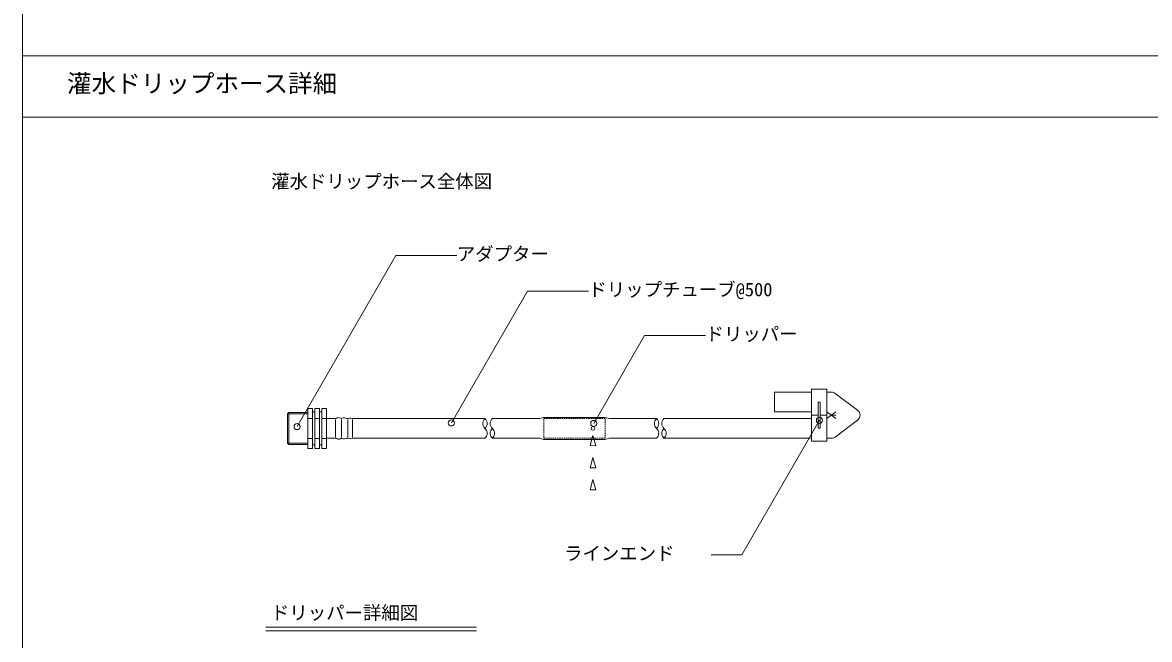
# Model space of a CAD drawing. Units: millimetres, scale not verified. Extents: x -81956 to 3947, y -2774 to 2774.
# Drawn here: x -3947 to -2111, y -1558 to -554 of the extents above; entities that cross this region are included whole.
import ezdxf
from ezdxf.enums import TextEntityAlignment as Align

# ---------------------------------------------------------------- set-up
doc = ezdxf.new("R2010")
doc.units = ezdxf.units.MM
doc.header["$LTSCALE"] = 2
doc.linetypes.add('DASHED1', pattern=[1.8, 1.2, -0.6])
for name, color, linetype, lineweight in [('0-1_WAKU', 7, 'Continuous', 18), ('0-3_moji', 7, 'Continuous', 18), ('0-6_buhin', 2, 'Continuous', 18), ('0-B_kansui1', 4, 'Continuous', 18)]:
    doc.layers.add(name, color=color, linetype=linetype, lineweight=lineweight)
doc.styles.add('ＭＳ ゴシック', font='')
doc.styles.get('ＭＳ ゴシック').set_extended_font_data('MS Gothic')

msp = doc.modelspace()

# ---------------------------------------------------------------- linework, layer by layer
at = {"layer": '0-1_WAKU'}
for p, q in [((-3947.25, -608), (3947.25, -608)), ((-3947.25, -708), (3947.25, -708))]:
    msp.add_line(p, q, dxfattribs=at)
msp.add_lwpolyline([(-3947.25, -2774), (3947.25, -2774), (3947.25, 2774), (-3947.25, 2774)], close=True, dxfattribs=at)
at = {"layer": '0-3_moji'}
for p, q in [((-2648.978, -1201.254), (-2775.555, -1420.491)), ((-2775.555, -1420.491), (-2825.256, -1420.491)), ((-3551.155, -1537.892), (-3207.946, -1537.892)), ((-3551.155, -1543.857), (-3207.946, -1543.857))]:
    msp.add_line(p, q, dxfattribs=at)
for points in [[(-3500.024, -1211.46), (-3339.218, -932.934), (-3239.815, -932.934)], [(-3248.712, -1205.477), (-3124.868, -990.971), (-3025.465, -990.971)], [(-3016.658, -1206.483), (-2933.997, -1063.309), (-2834.594, -1063.309)]]:
    msp.add_lwpolyline(points, dxfattribs=at)
for centre in [(-3500.024, -1211.46), (-3248.712, -1205.477), (-3016.658, -1206.483), (-2648.978, -1201.254)]:
    msp.add_circle(centre, 5, dxfattribs=at)
at = {"layer": '0-6_buhin'}
for p, q in [((-3515.699, -1190.522), (-3513.699, -1188.522)), ((-3515.699, -1190.522), (-3515.699, -1238.522)), ((-3515.699, -1190.522), (-3482.699, -1190.522)), ((-3513.699, -1188.522), (-3482.699, -1188.522)), ((-3474.699, -1187.657), (-3471.299, -1187.657)), ((-3463.299, -1187.657), (-3459.899, -1187.657)), ((-2650.962, -1193.022), (-2662.062, -1193.022)), ((-2636.862, -1193.022), (-2647.962, -1193.022)), ((-3482.699, -1198.204), (-3474.699, -1198.204)), ((-3471.299, -1198.204), (-3463.299, -1198.204)), ((-3459.899, -1198.204), (-3451.899, -1198.204)), ((-3515.699, -1238.522), (-3482.699, -1238.522)), ((-3515.699, -1238.522), (-3513.699, -1240.522)), ((-3482.699, -1230.84), (-3474.699, -1230.84)), ((-3474.699, -1241.387), (-3471.299, -1241.387)), ((-3471.299, -1230.84), (-3463.299, -1230.84)), ((-3463.299, -1241.387), (-3459.899, -1241.387)), ((-3459.899, -1230.84), (-3451.899, -1230.84))]:
    msp.add_line(p, q, dxfattribs=at)
for points in [[(-2662.062, -1150.522), (-2636.862, -1150.522), (-2636.862, -1235.522), (-2662.062, -1235.522)], [(-2647.962, -1214.022), (-2650.962, -1214.022), (-2650.962, -1172.022), (-2647.962, -1172.022)], [(-3474.699, -1181.885), (-3482.699, -1181.885), (-3482.699, -1247.158), (-3474.699, -1247.158)], [(-3463.299, -1181.885), (-3471.299, -1181.885), (-3471.299, -1247.158), (-3463.299, -1247.158)], [(-3451.899, -1181.885), (-3459.899, -1181.885), (-3459.899, -1247.158), (-3451.899, -1247.158)], [(-3013.494, -1242.745), (-3018.113, -1225.864), (-3022.599, -1242.585)], [(-3013.494, -1278.745), (-3018.113, -1261.864), (-3022.599, -1278.585)], [(-3013.494, -1314.745), (-3018.113, -1297.864), (-3022.599, -1314.585)]]:
    msp.add_lwpolyline(points, close=True, dxfattribs=at)
msp.add_lwpolyline([(-3513.699, -1188.522), (-3513.699, -1240.522), (-3482.699, -1240.522)], dxfattribs=at)
at = {"layer": '0-B_kansui1'}
for p, q in [((-2722.062, -1155.522), (-2662.062, -1155.522)), ((-2722.062, -1155.522), (-2722.062, -1187.522)), ((-2636.862, -1155.522), (-2629.504, -1155.522)), ((-2623.488, -1157.534), (-2586.974, -1185.034)), ((-2722.062, -1187.522), (-2662.062, -1187.522)), ((-2636.862, -1187.522), (-2622.257, -1198.522)), ((-2636.862, -1198.522), (-2622.257, -1187.522)), ((-2629.541, -1193.035), (-2622.257, -1193.035)), ((-3451.899, -1198.522), (-3437.371, -1198.522)), ((-3437.371, -1200.122), (-3437.371, -1228.922)), ((-3435.371, -1197.986), (-3434.491, -1197.478)), ((-3431.114, -1197.186), (-3429.033, -1197.949)), ((-3427.656, -1199.826), (-3427.656, -1229.217)), ((-3426.445, -1198.006), (-3424.874, -1197.507)), ((-3422.573, -1197.47), (-3419.396, -1198.37)), ((-3418.305, -1198.522), (-3417.449, -1198.522)), ((-3417.449, -1200.122), (-3417.449, -1228.922)), ((-3416.413, -1198.386), (-3414.735, -1197.936)), ((-3412.664, -1197.936), (-3410.985, -1198.386)), ((-3409.95, -1198.522), (-3193.899, -1198.522)), ((-3409.95, -1200.122), (-3409.95, -1228.922)), ((-2902.326, -1198.522), (-2662.062, -1198.522)), ((-2623.488, -1228.51), (-2586.974, -1201.01)), ((-3451.899, -1230.522), (-3437.371, -1230.522)), ((-3435.371, -1231.058), (-3434.491, -1231.566)), ((-3431.114, -1231.858), (-3429.033, -1231.095)), ((-3426.445, -1231.038), (-3424.874, -1231.537)), ((-3422.573, -1231.573), (-3419.396, -1230.673)), ((-3418.305, -1230.522), (-3417.449, -1230.522)), ((-3416.413, -1230.658), (-3414.735, -1231.108)), ((-3412.664, -1231.108), (-3410.985, -1230.658)), ((-3409.95, -1230.522), (-3193.899, -1230.522)), ((-2902.326, -1230.522), (-2663.444, -1230.522)), ((-2636.862, -1230.522), (-2629.504, -1230.522))]:
    msp.add_line(p, q, dxfattribs=at)
for points in [[(-3181.899, -1198.522), (-3104.679, -1198.522), (-3098.364, -1196.722), (-2997.876, -1196.722), (-2991.158, -1198.522), (-2914.326, -1198.522)], [(-3181.899, -1230.522), (-3104.679, -1230.522), (-3098.364, -1232.322), (-2997.876, -1232.322), (-2991.158, -1230.522), (-2914.326, -1230.522)]]:
    msp.add_lwpolyline(points, dxfattribs=at)
at = {"layer": '0-B_kansui1', "linetype": 'DASHED1'}
msp.add_lwpolyline([(-3098.113, -1230.522), (-2998.113, -1230.522), (-2998.113, -1198.522), (-3098.113, -1198.522)], close=True, dxfattribs=at)
at = {"layer": '0-B_kansui1'}
msp.add_circle((-3018.113, -1214.522), 3, dxfattribs=at)
for centre, radius, start, end in [((-2629.504, -1165.522), 10, 53.015, 90), ((-2592.99, -1193.022), 10, 306.985, 53.015), ((-3437.371, -1194.522), 4, 270, 300), ((-3432.491, -1200.942), 4, 69.8637, 120), ((-3427.656, -1194.193), 4, 249.8637, 287.6291), ((-3423.663, -1201.319), 4, 74.18081, 107.6291), ((-3418.305, -1194.522), 4, 254.18081, 270), ((-3417.449, -1194.522), 4, 270, 285), ((-3413.699, -1201.799), 4, 75, 105), ((-3409.95, -1194.522), 4, 255, 270), ((-3186.669, -1206.522), 10.783, 132.10531, 227.89469), ((-3201.129, -1206.522), 10.783, 312.10531, 47.89469), ((-3174.669, -1206.522), 10.783, 132.10531, 227.89469), ((-2907.096, -1206.522), 10.783, 132.10531, 227.89469), ((-2921.556, -1206.522), 10.783, 312.10531, 47.89469), ((-2895.096, -1206.522), 10.783, 132.10531, 227.89469), ((-3201.129, -1222.522), 10.783, 312.10531, 47.89469), ((-3174.669, -1222.522), 10.783, 132.10531, 227.89469), ((-3189.129, -1222.522), 10.783, 312.10531, 47.89469), ((-2921.556, -1222.522), 10.783, 312.10531, 47.89469), ((-2895.096, -1222.522), 10.783, 132.10531, 227.89469), ((-2909.556, -1222.522), 10.783, 312.10531, 47.89469), ((-2629.504, -1220.522), 10, 270, 306.985), ((-3437.371, -1234.522), 4, 60, 90), ((-3432.491, -1228.102), 4, 240, 290.1363), ((-3427.656, -1234.85), 4, 72.3709, 110.1363), ((-3423.663, -1227.725), 4, 252.3709, 285.81919), ((-3418.305, -1234.522), 4, 90, 105.81919), ((-3417.449, -1234.522), 4, 75, 90), ((-3413.699, -1227.244), 4, 255, 285), ((-3409.95, -1234.522), 4, 90, 105)]:
    msp.add_arc(centre, radius, start, end, dxfattribs=at)

# ---------------------------------------------------------------- texts
at = {"layer": '0-3_moji', "style": 'ＭＳ ゴシック'}
for s, height, p in [('灌水ドリップホース詳細', 29.33, (-3874.74, -676.346)), ('灌水ドリップホース全体図', 21.99, (-3542.284, -829.811)), ('アダプター', 21.99, (-3239.815, -947.934)), ('ドリップチューブ@500', 21.99, (-3025.465, -1005.971)), ('ドリッパー', 21.99, (-2834.594, -1078.309)), ('ラインエンド', 21.99, (-3065.165, -1435.491)), ('ドリッパー詳細図', 21.99, (-3542.64, -1532.181))]:
    msp.add_text(s, height=height, dxfattribs=at).set_placement(p, align=Align.BOTTOM_LEFT)

doc.saveas('drawing.dxf')
